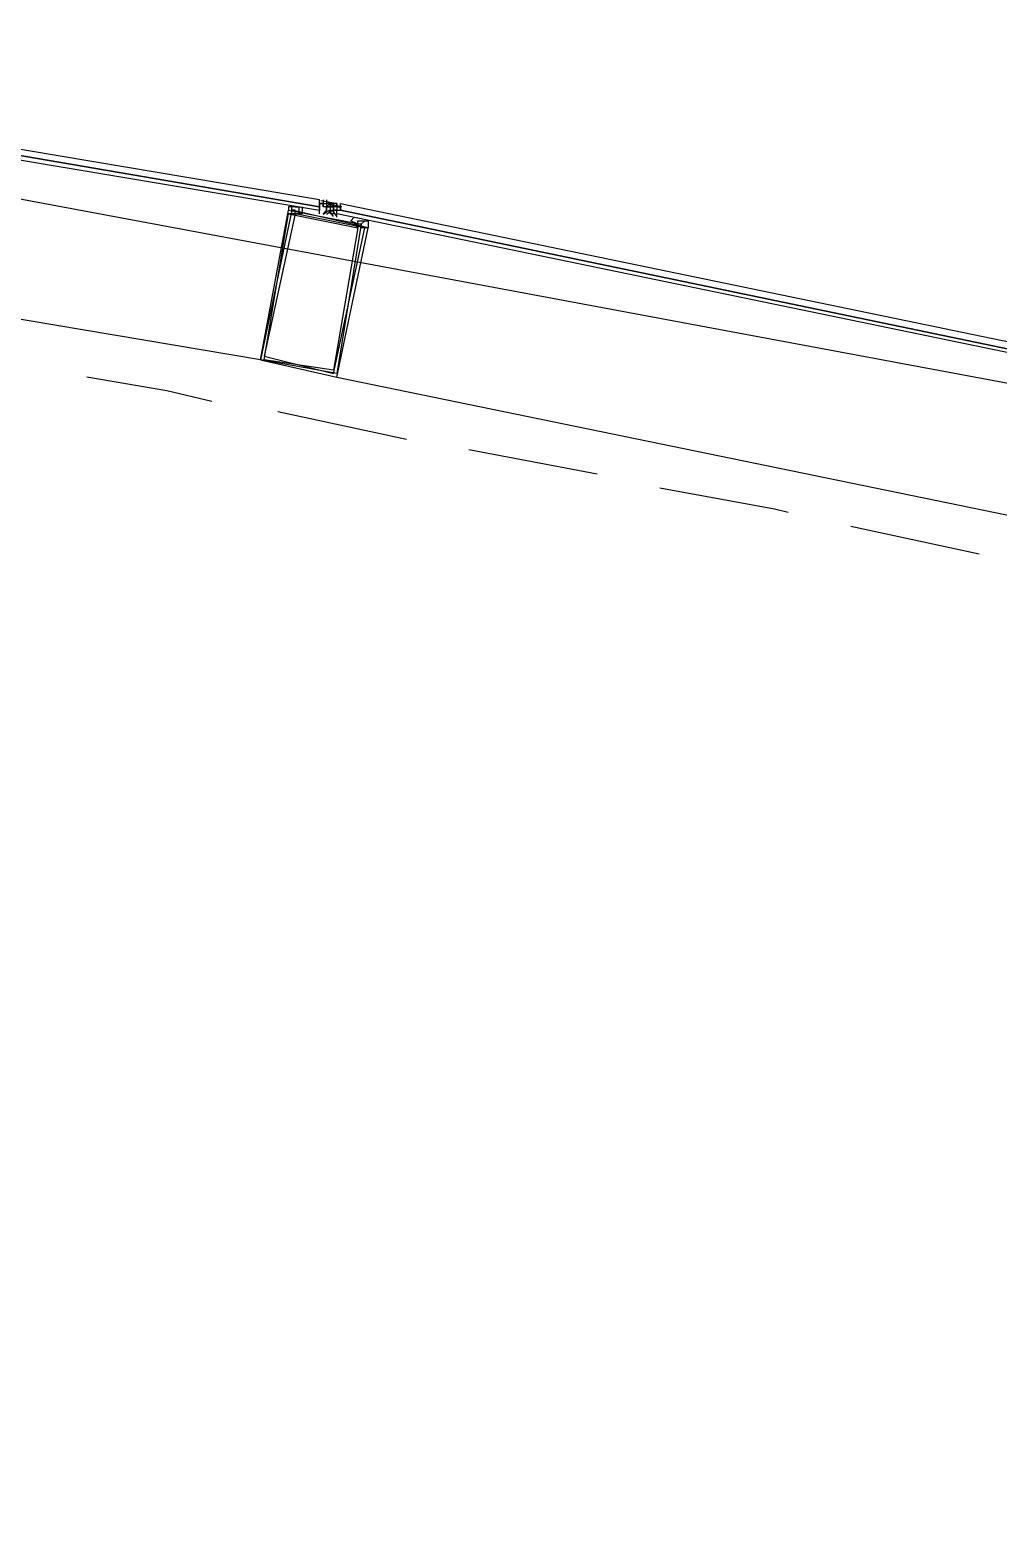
# Model space of a CAD drawing. Header units: feet. Extents: x -84 to 198, y -22 to 181.
# Drawn here: x 106.51 to 110.23, y 147.22 to 152.92 of the extents above; entities that cross this region are included whole.
import ezdxf

# ---------------------------------------------------------------- set-up
doc = ezdxf.new("R2010")
doc.units = ezdxf.units.FT
doc.layers.add('A-AREA-UNIDAD', color=30, linetype='CONTINUOUS')
doc.layers.add('A-LINEA', color=7, linetype='CONTINUOUS')

msp = doc.modelspace()

# ---------------------------------------------------------------- linework, layer by layer
at = {"layer": 'A-AREA-UNIDAD'}
msp.add_lwpolyline([(136.128, 134.3822), (134.72, 143.2533), (134.08, 143.3422), (134, 143.5378), (131.2, 144.8178), (130.4, 144.9422), (130.112, 145.2978), (127.28, 146.4533), (126.672, 146.4889), (126.56, 146.7378), (123.648, 147.8222), (122.912, 147.8933), (122.848, 148.0889), (115.968, 150.2222), (115.2, 150.2578), (115.168, 150.4178), (111.968, 151.2178), (111.328, 151.2178), (111.28, 151.3778), (104.032, 152.7289)], dxfattribs=at)
at = {"layer": 'A-LINEA'}
for p, q in [((107.4, 151.6578), (103.7467, 152.2711)), ((107.5333, 152.2578), (107.5333, 152.2578)), ((107.6267, 152.2711), (107.6267, 152.2711)), ((107.6267, 152.2444), (107.6267, 152.2578)), ((107.6267, 152.2578), (107.6267, 152.2578)), ((107.6267, 152.2578), (107.6267, 152.2578)), ((107.6267, 152.2578), (107.6267, 152.2578)), ((107.6267, 152.2578), (107.6267, 152.2578)), ((107.6267, 152.2578), (107.6267, 152.2578)), ((107.6267, 152.2578), (107.6267, 152.2578)), ((107.6267, 152.2578), (107.6267, 152.2578)), ((107.6267, 152.2578), (107.6267, 152.2578)), ((107.64, 152.2578), (107.6267, 152.2578)), ((107.6267, 152.2578), (107.6267, 152.2444)), ((107.64, 152.2578), (107.6267, 152.2578)), ((107.6267, 152.2578), (107.6267, 152.2578)), ((107.6267, 152.2578), (107.6267, 152.2578)), ((107.6311, 152.2688), (107.6883, 152.2591)), ((107.64, 152.2711), (107.64, 152.2711)), ((107.64, 152.2711), (107.64, 152.2711)), ((107.64, 152.2711), (107.64, 152.2711)), ((107.64, 152.2711), (107.64, 152.2711)), ((107.64, 152.2711), (107.64, 152.2711)), ((107.64, 152.2711), (107.64, 152.2711)), ((107.64, 152.2711), (107.64, 152.2711)), ((107.64, 152.2711), (107.64, 152.2711)), ((107.64, 152.2711), (107.64, 152.2578)), ((107.64, 152.2711), (107.64, 152.2711)), ((107.64, 152.2711), (107.64, 152.2711)), ((107.64, 152.2578), (107.64, 152.2578)), ((107.64, 152.2578), (107.64, 152.2578)), ((107.64, 152.2578), (107.64, 152.2578)), ((107.64, 152.2578), (107.6533, 152.2578)), ((107.64, 152.2578), (107.64, 152.2578)), ((107.64, 152.2578), (107.64, 152.2578)), ((107.64, 152.2578), (107.64, 152.2578)), ((107.64, 152.2578), (107.6533, 152.2578)), ((107.64, 152.2578), (107.64, 152.2578)), ((107.64, 152.2578), (107.64, 152.2578)), ((107.64, 152.2444), (107.64, 152.2578)), ((107.64, 152.2578), (107.64, 152.2578)), ((107.64, 152.2578), (107.64, 152.2578)), ((107.64, 152.2578), (107.64, 152.2578)), ((107.64, 152.2578), (107.64, 152.2578)), ((107.64, 152.2578), (107.64, 152.2578)), ((107.64, 152.2578), (107.64, 152.2578)), ((107.64, 152.2578), (107.64, 152.2578)), ((107.64, 152.2578), (107.64, 152.2578)), ((107.64, 152.2578), (107.64, 152.2578)), ((107.64, 152.2578), (107.64, 152.2578)), ((107.64, 152.2578), (107.64, 152.2578)), ((107.64, 152.2578), (107.64, 152.2578)), ((107.64, 152.2578), (107.64, 152.2578)), ((107.64, 152.2578), (107.64, 152.2578)), ((107.64, 152.2578), (107.64, 152.2578)), ((107.64, 152.2578), (107.64, 152.2578)), ((107.64, 152.2578), (107.64, 152.2578)), ((107.64, 152.2578), (107.64, 152.2578)), ((107.64, 152.2578), (107.64, 152.2578)), ((107.64, 152.2578), (107.64, 152.2578)), ((107.64, 152.2578), (107.64, 152.2578)), ((107.64, 152.2578), (107.64, 152.2578)), ((107.6533, 152.2711), (107.6533, 152.2578)), ((107.6533, 152.2711), (107.6533, 152.2578)), ((107.6533, 152.2578), (107.6533, 152.2578)), ((107.6533, 152.2578), (107.6533, 152.2578)), ((107.6533, 152.2578), (107.6533, 152.2578)), ((107.6533, 152.2578), (107.6533, 152.2578)), ((107.6533, 152.2578), (107.6533, 152.2578)), ((107.6533, 152.2578), (107.6533, 152.2578)), ((107.6533, 152.2578), (107.6533, 152.2578)), ((107.6533, 152.2578), (107.6533, 152.2578)), ((107.6533, 152.2578), (107.6533, 152.2578)), ((107.6533, 152.2578), (107.6533, 152.2578)), ((107.6533, 152.2578), (107.6533, 152.2578)), ((107.6533, 152.2578), (107.6533, 152.2578)), ((107.6533, 152.2578), (107.6533, 152.2578)), ((107.6667, 152.2578), (107.6533, 152.2578)), ((107.6533, 152.2578), (107.6533, 152.2578)), ((107.6533, 152.2578), (107.6533, 152.2578)), ((107.6533, 152.2578), (107.6533, 152.2578)), ((107.6533, 152.2578), (107.6533, 152.2578)), ((107.6533, 152.2578), (107.6533, 152.2578)), ((107.6533, 152.2578), (107.6533, 152.2578)), ((107.6533, 152.2578), (107.6533, 152.2578)), ((107.6533, 152.2578), (107.6667, 152.2578)), ((107.6533, 152.2578), (107.6667, 152.2578)), ((107.6533, 152.2578), (107.6533, 152.2578)), ((107.6533, 152.2578), (107.6533, 152.2578)), ((107.6533, 152.2578), (107.6533, 152.2578)), ((107.6533, 152.2578), (107.6533, 152.2578)), ((107.6533, 152.2578), (107.6667, 152.2578)), ((107.6533, 152.2578), (107.6533, 152.2578)), ((107.6533, 152.2578), (107.6533, 152.2578)), ((107.6533, 152.2578), (107.6533, 152.2578)), ((107.6533, 152.2578), (107.6533, 152.2578)), ((107.6533, 152.2578), (107.6533, 152.2578)), ((107.6533, 152.2578), (107.6533, 152.2578)), ((107.6533, 152.2578), (107.6533, 152.2578)), ((107.6533, 152.2578), (107.6533, 152.2578)), ((107.6533, 152.2578), (107.6533, 152.2578)), ((107.6533, 152.2578), (107.6533, 152.2578)), ((107.6533, 152.2578), (107.6533, 152.2578)), ((107.6533, 152.2578), (107.6533, 152.2578)), ((107.6533, 152.2578), (107.6533, 152.2578)), ((107.6533, 152.2578), (107.6533, 152.2578)), ((107.6533, 152.2578), (107.6533, 152.2578)), ((107.6533, 152.2578), (107.6533, 152.2444)), ((107.6533, 152.2578), (107.6533, 152.2578)), ((107.6533, 152.2578), (107.6533, 152.2578)), ((107.6533, 152.2578), (107.6533, 152.2578)), ((107.6533, 152.2578), (107.6533, 152.2444)), ((107.6533, 152.2578), (107.6533, 152.2578)), ((107.6533, 152.2578), (107.6533, 152.2578)), ((107.6533, 152.2578), (107.6533, 152.2578)), ((107.6533, 152.2578), (107.6533, 152.2578)), ((107.6533, 152.2578), (107.6533, 152.2578)), ((107.6533, 152.2578), (107.6533, 152.2578)), ((107.6533, 152.2578), (107.6533, 152.2578)), ((107.6533, 152.2578), (107.6533, 152.2578)), ((107.655, 152.257), (107.7118, 152.2453)), ((107.6667, 152.2578), (107.6667, 152.2578)), ((107.6667, 152.2578), (107.6667, 152.2578)), ((107.6667, 152.2578), (107.6667, 152.2578)), ((107.6667, 152.2578), (107.6667, 152.2578)), ((107.6667, 152.2444), (107.6667, 152.2578)), ((107.6667, 152.2578), (107.6667, 152.2578)), ((107.6667, 152.2578), (107.6667, 152.2578)), ((107.6667, 152.2578), (107.6667, 152.2578)), ((107.6667, 152.2578), (107.6667, 152.2444)), ((107.6667, 152.2578), (107.6667, 152.2578)), ((107.6667, 152.2578), (107.6667, 152.2578)), ((107.6667, 152.2578), (107.6667, 152.2444)), ((107.6667, 152.2578), (107.6667, 152.2578)), ((107.6667, 152.2578), (107.6667, 152.2578)), ((107.6667, 152.2578), (107.6667, 152.2578)), ((107.6667, 152.2578), (107.6667, 152.2578)), ((107.6667, 152.2578), (107.6667, 152.2578)), ((107.6667, 152.2578), (107.6667, 152.2578)), ((107.6667, 152.2578), (107.6667, 152.2578)), ((107.6667, 152.2578), (107.6667, 152.2578)), ((107.6667, 152.2578), (107.6667, 152.2578)), ((107.6667, 152.2578), (107.6667, 152.2578)), ((107.6667, 152.2578), (107.6667, 152.2578)), ((107.6667, 152.2578), (107.6667, 152.2444)), ((107.6667, 152.2578), (107.6667, 152.2578)), ((107.68, 152.2578), (107.6667, 152.2578)), ((107.68, 152.2578), (107.68, 152.2578)), ((107.6933, 152.2578), (107.68, 152.2578)), ((107.68, 152.2578), (107.68, 152.2578)), ((107.68, 152.2578), (107.68, 152.2578)), ((107.68, 152.2578), (107.68, 152.2578)), ((107.68, 152.2578), (107.68, 152.2578)), ((107.68, 152.2578), (107.68, 152.2578)), ((107.68, 152.2578), (107.68, 152.2578)), ((107.68, 152.2578), (107.68, 152.2578)), ((107.68, 152.2578), (107.68, 152.2578)), ((107.68, 152.2578), (107.68, 152.2578)), ((107.68, 152.2578), (107.68, 152.2578)), ((107.68, 152.2578), (107.68, 152.2578)), ((107.68, 152.2578), (107.68, 152.2578)), ((107.68, 152.2578), (107.68, 152.2578)), ((107.68, 152.2578), (107.68, 152.2578)), ((107.68, 152.2578), (107.68, 152.2444)), ((107.68, 152.2578), (107.68, 152.2444)), ((107.68, 152.2578), (107.68, 152.2578)), ((107.68, 152.2578), (107.68, 152.2578)), ((107.68, 152.2578), (107.68, 152.2578)), ((107.68, 152.2578), (107.68, 152.2578)), ((107.68, 152.2578), (107.68, 152.2578)), ((107.68, 152.2578), (107.68, 152.2578)), ((107.68, 152.2578), (107.68, 152.2578)), ((107.68, 152.2444), (107.68, 152.2578)), ((107.68, 152.2578), (107.68, 152.2578)), ((107.68, 152.2578), (107.68, 152.2578)), ((107.68, 152.2578), (107.68, 152.2578)), ((107.68, 152.2578), (107.68, 152.2578)), ((107.68, 152.2578), (107.68, 152.2578)), ((107.68, 152.2578), (107.68, 152.2578)), ((107.68, 152.2578), (107.68, 152.2578)), ((107.68, 152.2578), (107.68, 152.2578)), ((107.68, 152.2578), (107.68, 152.2578)), ((107.68, 152.2578), (107.68, 152.2578)), ((107.68, 152.2578), (107.68, 152.2578)), ((107.68, 152.2578), (107.68, 152.2578)), ((107.68, 152.2578), (107.68, 152.2578)), ((107.68, 152.2578), (107.68, 152.2578)), ((107.6933, 152.2578), (107.6933, 152.2578)), ((107.6933, 152.2578), (107.6933, 152.2578)), ((107.6933, 152.2578), (107.6933, 152.2578)), ((107.6933, 152.2578), (107.6933, 152.2578)), ((107.6933, 152.2578), (107.6933, 152.2578)), ((107.6933, 152.2578), (107.6933, 152.2578)), ((107.6933, 152.2578), (107.6933, 152.2578)), ((107.6933, 152.2444), (107.6933, 152.2578)), ((107.6933, 152.2578), (107.6933, 152.2578)), ((107.6933, 152.2578), (107.6933, 152.2578)), ((107.6933, 152.2578), (107.6933, 152.2578)), ((107.6933, 152.2578), (107.6933, 152.2444)), ((107.6933, 152.2578), (107.6933, 152.2444)), ((107.6933, 152.2578), (107.6933, 152.2578)), ((107.6933, 152.2578), (107.6933, 152.2578)), ((107.6933, 152.2578), (107.6933, 152.2578)), ((107.6933, 152.2578), (107.6933, 152.2578)), ((107.6933, 152.2578), (107.6933, 152.2578)), ((107.6933, 152.2578), (107.6933, 152.2578)), ((107.6933, 152.2578), (107.6933, 152.2578)), ((107.7067, 152.2578), (107.7067, 152.2578)), ((107.7067, 152.2578), (107.7067, 152.2578)), ((107.7067, 152.2578), (107.7067, 152.2578)), ((107.5333, 152.2444), (107.5333, 152.2444)), ((107.6267, 152.2444), (107.6267, 152.2444)), ((107.6267, 152.2444), (107.6267, 152.2444)), ((107.6267, 152.2444), (107.6267, 152.2444)), ((107.6267, 152.2444), (107.6267, 152.2444)), ((107.6267, 152.2444), (107.6267, 152.2444)), ((107.6267, 152.2444), (107.6267, 152.2444)), ((107.6267, 152.2444), (107.6267, 152.2444)), ((107.6267, 152.2444), (107.6267, 152.2444)), ((107.6267, 152.2444), (107.6267, 152.2444)), ((107.6267, 152.2444), (107.6267, 152.2444)), ((107.6267, 152.2444), (107.6267, 152.2444)), ((107.6267, 152.2444), (107.6267, 152.2444)), ((107.6267, 152.2444), (107.6267, 152.2444)), ((107.6267, 152.2444), (107.6267, 152.2444)), ((107.6267, 152.2311), (107.6267, 152.2311)), ((107.6267, 152.2311), (107.6267, 152.2311)), ((107.6267, 152.2311), (107.6267, 152.2311)), ((107.6267, 152.2311), (107.6267, 152.2311)), ((107.6267, 152.2311), (107.6267, 152.2311)), ((107.6267, 152.2311), (107.6267, 152.2311)), ((107.6267, 152.2311), (107.6267, 152.2311)), ((107.6267, 152.2311), (107.6267, 152.2311)), ((107.6267, 152.2311), (107.6267, 152.2311)), ((107.6267, 152.2311), (107.6267, 152.2311)), ((107.6267, 152.2311), (107.6267, 152.2311)), ((107.6267, 152.2311), (107.6267, 152.2311)), ((107.64, 152.2444), (107.64, 152.2444)), ((107.64, 152.2444), (107.64, 152.2444)), ((107.64, 152.2444), (107.64, 152.2444)), ((107.64, 152.2444), (107.64, 152.2444)), ((107.64, 152.2444), (107.64, 152.2444)), ((107.64, 152.2444), (107.64, 152.2444)), ((107.64, 152.2444), (107.64, 152.2444)), ((107.64, 152.2444), (107.64, 152.2444)), ((107.64, 152.2444), (107.64, 152.2444)), ((107.64, 152.2444), (107.64, 152.2444)), ((107.64, 152.2444), (107.64, 152.2444)), ((107.64, 152.2444), (107.64, 152.2444)), ((107.64, 152.2444), (107.64, 152.2444)), ((107.64, 152.2444), (107.64, 152.2444)), ((107.64, 152.2444), (107.64, 152.2444)), ((107.64, 152.2444), (107.64, 152.2444)), ((107.64, 152.2444), (107.64, 152.2444)), ((107.64, 152.2444), (107.64, 152.2444)), ((107.64, 152.2444), (107.64, 152.2444)), ((107.64, 152.2444), (107.64, 152.2444)), ((107.64, 152.2444), (107.64, 152.2444)), ((107.64, 152.2444), (107.64, 152.2444)), ((107.64, 152.2444), (107.64, 152.2444)), ((107.64, 152.2444), (107.64, 152.2444)), ((107.64, 152.2444), (107.64, 152.2444)), ((107.64, 152.2444), (107.64, 152.2444)), ((107.64, 152.2444), (107.64, 152.2444)), ((107.6533, 152.2444), (107.64, 152.2444)), ((107.64, 152.2444), (107.64, 152.2444)), ((107.6533, 152.2444), (107.64, 152.2444)), ((107.64, 152.2444), (107.64, 152.2444)), ((107.64, 152.2444), (107.64, 152.2444)), ((107.64, 152.2178), (107.64, 152.2178)), ((107.64, 152.2178), (107.64, 152.2178)), ((107.6533, 152.2444), (107.6533, 152.2444)), ((107.6667, 152.2444), (107.6533, 152.2444)), ((107.6533, 152.2444), (107.6533, 152.2444)), ((107.6533, 152.2444), (107.6533, 152.2444)), ((107.6533, 152.2444), (107.6533, 152.2444)), ((107.6533, 152.2444), (107.6533, 152.2444)), ((107.6533, 152.2444), (107.6533, 152.2444)), ((107.6533, 152.2444), (107.6533, 152.2444)), ((107.6533, 152.2444), (107.6533, 152.2444)), ((107.6533, 152.2444), (107.6533, 152.2444)), ((107.6533, 152.2444), (107.6533, 152.2444)), ((107.6533, 152.2444), (107.6533, 152.2444)), ((107.6533, 152.2444), (107.6533, 152.2444)), ((107.6533, 152.2444), (107.6533, 152.2311)), ((107.6533, 152.2444), (107.6533, 152.2444)), ((107.6533, 152.2444), (107.6533, 152.2444)), ((107.6533, 152.2444), (107.6667, 152.2444)), ((107.6533, 152.2444), (107.6667, 152.2444)), ((107.6533, 152.2444), (107.6533, 152.2444)), ((107.6533, 152.2444), (107.6533, 152.2444)), ((107.6533, 152.2444), (107.6533, 152.2444)), ((107.6533, 152.2444), (107.6667, 152.2444)), ((107.6533, 152.2444), (107.6533, 152.2444)), ((107.6533, 152.2444), (107.6533, 152.2444)), ((107.6533, 152.2444), (107.6533, 152.2444)), ((107.6533, 152.2444), (107.6533, 152.2444)), ((107.6533, 152.2444), (107.6533, 152.2444)), ((107.6533, 152.2444), (107.6533, 152.2444)), ((107.6533, 152.2444), (107.6533, 152.2444)), ((107.6533, 152.2444), (107.6533, 152.2444)), ((107.6533, 152.2444), (107.6533, 152.2444)), ((107.6533, 152.2444), (107.6667, 152.2444)), ((107.6533, 152.2444), (107.6667, 152.2444)), ((107.6533, 152.2444), (107.6533, 152.2444)), ((107.6533, 152.2444), (107.6667, 152.2444)), ((107.6533, 152.2444), (107.6667, 152.2444)), ((107.6533, 152.2444), (107.6533, 152.2444)), ((107.6533, 152.2444), (107.6533, 152.2444)), ((107.6533, 152.2444), (107.6533, 152.2444)), ((107.6533, 152.2444), (107.6533, 152.2444)), ((107.6533, 152.2444), (107.6533, 152.2444)), ((107.6533, 152.2444), (107.6533, 152.2444)), ((107.6533, 152.2444), (107.6667, 152.2444)), ((107.6667, 152.2444), (107.6533, 152.2444)), ((107.6533, 152.2444), (107.6533, 152.2444)), ((107.6533, 152.2444), (107.6533, 152.2444)), ((107.6533, 152.2311), (107.6533, 152.2311)), ((107.6533, 152.2311), (107.6533, 152.2311)), ((107.6533, 152.2311), (107.6533, 152.2311)), ((107.6533, 152.2311), (107.6533, 152.2311)), ((107.6533, 152.2311), (107.6533, 152.2311)), ((107.6533, 152.2311), (107.6533, 152.2311)), ((107.6533, 152.2311), (107.6533, 152.2311)), ((107.6533, 152.2311), (107.6533, 152.2311)), ((107.6667, 152.2444), (107.6667, 152.2444)), ((107.6667, 152.2444), (107.6667, 152.2444)), ((107.6667, 152.2444), (107.6667, 152.2444)), ((107.6667, 152.2444), (107.6667, 152.2444)), ((107.6667, 152.2444), (107.6667, 152.2444)), ((107.6667, 152.2444), (107.6667, 152.2444)), ((107.6667, 152.2444), (107.6667, 152.2444)), ((107.68, 152.2444), (107.6667, 152.2444)), ((107.6667, 152.2444), (107.6667, 152.2444)), ((107.6667, 152.2444), (107.6667, 152.2444)), ((107.6667, 152.2444), (107.6667, 152.2444)), ((107.6667, 152.2444), (107.6667, 152.2444)), ((107.6667, 152.2444), (107.6667, 152.2444)), ((107.6667, 152.2444), (107.6667, 152.2444)), ((107.6667, 152.2444), (107.6667, 152.2444)), ((107.6667, 152.2444), (107.6667, 152.2444)), ((107.6667, 152.2444), (107.6667, 152.2444)), ((107.6667, 152.2444), (107.6667, 152.2444)), ((107.6667, 152.2444), (107.6667, 152.2444)), ((107.6667, 152.2444), (107.6667, 152.2444)), ((107.6667, 152.2444), (107.6667, 152.2444)), ((107.6667, 152.2444), (107.6667, 152.2444)), ((107.6667, 152.2444), (107.6667, 152.2444)), ((107.6667, 152.2444), (107.6667, 152.2444)), ((107.6667, 152.2444), (107.6667, 152.2444)), ((107.6667, 152.2444), (107.6667, 152.2444)), ((107.6667, 152.2444), (107.6667, 152.2444)), ((107.6667, 152.2444), (107.6667, 152.2444)), ((107.6667, 152.2444), (107.6667, 152.2444)), ((107.6667, 152.2444), (107.6667, 152.2444)), ((107.6667, 152.2444), (107.6667, 152.2444)), ((107.6667, 152.2444), (107.6667, 152.2444)), ((107.6667, 152.2444), (107.6667, 152.2444)), ((107.6667, 152.2444), (107.6667, 152.2444)), ((107.6667, 152.2444), (107.6667, 152.2444)), ((107.6667, 152.2444), (107.6667, 152.2444)), ((107.6667, 152.2444), (107.6667, 152.2444)), ((107.6667, 152.2444), (107.6667, 152.2444)), ((107.6667, 152.2444), (107.6667, 152.2444)), ((107.6667, 152.2444), (107.6667, 152.2444)), ((107.6667, 152.2444), (107.6667, 152.2444)), ((107.6667, 152.2444), (107.68, 152.2444)), ((107.6667, 152.2444), (107.6667, 152.2444)), ((107.6667, 152.2444), (107.6667, 152.2444)), ((107.6667, 152.2444), (107.6667, 152.2444)), ((107.6667, 152.2444), (107.6667, 152.2444)), ((107.6667, 152.2444), (107.6667, 152.2444)), ((107.6667, 152.2444), (107.6667, 152.2444)), ((107.6667, 152.2444), (107.6667, 152.2444)), ((107.6667, 152.2444), (107.6667, 152.2444)), ((107.6667, 152.2444), (107.6667, 152.2444)), ((107.6667, 152.2444), (107.6667, 152.2444)), ((107.6667, 152.2444), (107.6667, 152.2311)), ((107.6667, 152.2444), (107.6667, 152.2444)), ((107.6667, 152.2444), (107.6667, 152.2444)), ((107.6667, 152.2444), (107.6667, 152.2444)), ((107.6667, 152.2444), (107.6667, 152.2444)), ((107.6667, 152.2444), (107.6667, 152.2444)), ((107.6667, 152.2444), (107.6667, 152.2444)), ((107.6667, 152.2444), (107.6667, 152.2444)), ((107.6667, 152.2444), (107.6667, 152.2444)), ((107.6667, 152.2444), (107.6667, 152.2444)), ((107.6667, 152.2311), (107.6667, 152.2311)), ((107.6667, 152.2311), (107.6667, 152.2311)), ((107.6667, 152.2311), (107.6667, 152.2178)), ((107.6667, 152.2311), (107.68, 152.2311)), ((107.6667, 152.2311), (107.6667, 152.2311)), ((107.6667, 152.2311), (107.6667, 152.2311)), ((107.6667, 152.2311), (107.6667, 152.2311)), ((107.6667, 152.2311), (107.6667, 152.2311)), ((107.6667, 152.2311), (107.6667, 152.2311)), ((107.6667, 152.2178), (107.6667, 152.2178)), ((107.6667, 152.2178), (107.6667, 152.2178)), ((107.6667, 152.2178), (107.6667, 152.2178)), ((107.68, 152.2178), (107.6667, 152.2178)), ((107.68, 152.2178), (107.6667, 152.2178)), ((107.68, 152.2444), (107.68, 152.2444)), ((107.68, 152.2311), (107.68, 152.2444)), ((107.68, 152.2444), (107.68, 152.2444)), ((107.68, 152.2444), (107.68, 152.2444)), ((107.68, 152.2444), (107.68, 152.2444)), ((107.68, 152.2444), (107.68, 152.2444)), ((107.68, 152.2444), (107.68, 152.2444)), ((107.68, 152.2444), (107.68, 152.2444)), ((107.68, 152.2444), (107.68, 152.2444)), ((107.68, 152.2444), (107.68, 152.2444)), ((107.68, 152.2444), (107.68, 152.2444)), ((107.68, 152.2444), (107.68, 152.2444)), ((107.68, 152.2444), (107.68, 152.2311)), ((107.68, 152.2444), (107.68, 152.2444)), ((107.68, 152.2444), (107.68, 152.2444)), ((107.68, 152.2444), (107.68, 152.2444)), ((107.68, 152.2444), (107.68, 152.2444)), ((107.68, 152.2444), (107.68, 152.2444)), ((107.68, 152.2444), (107.68, 152.2444)), ((107.68, 152.2444), (107.68, 152.2444)), ((107.68, 152.2444), (107.68, 152.2444)), ((107.68, 152.2444), (107.68, 152.2444)), ((107.68, 152.2444), (107.68, 152.2444)), ((107.68, 152.2444), (107.68, 152.2444)), ((107.68, 152.2444), (107.68, 152.2444)), ((107.68, 152.2444), (107.68, 152.2444)), ((107.68, 152.2444), (107.68, 152.2444)), ((107.68, 152.2311), (107.68, 152.2444)), ((107.68, 152.2444), (107.68, 152.2444)), ((107.68, 152.2444), (107.68, 152.2444)), ((107.68, 152.2444), (107.68, 152.2444)), ((107.68, 152.2444), (107.68, 152.2444)), ((107.68, 152.2444), (107.68, 152.2444)), ((107.68, 152.2444), (107.68, 152.2444)), ((107.68, 152.2444), (107.68, 152.2444)), ((107.68, 152.2444), (107.68, 152.2444)), ((107.68, 152.2444), (107.68, 152.2444)), ((107.68, 152.2444), (107.68, 152.2444)), ((107.68, 152.2444), (107.68, 152.2444)), ((107.68, 152.2311), (107.6933, 152.2311)), ((107.6933, 152.2311), (107.68, 152.2311)), ((107.68, 152.2311), (107.68, 152.2311)), ((107.68, 152.2311), (107.68, 152.2311)), ((107.68, 152.2311), (107.68, 152.2311)), ((107.68, 152.2311), (107.68, 152.2311)), ((107.68, 152.2311), (107.68, 152.2311)), ((107.6933, 152.2311), (107.68, 152.2311)), ((107.68, 152.2311), (107.68, 152.2311)), ((107.68, 152.2311), (107.68, 152.2311)), ((107.68, 152.2311), (107.68, 152.2311)), ((107.68, 152.2311), (107.68, 152.2311)), ((107.68, 152.2311), (107.68, 152.2311)), ((107.68, 152.2311), (107.6933, 152.2311)), ((107.68, 152.2311), (107.6933, 152.2311)), ((107.68, 152.2311), (107.68, 152.2311)), ((107.68, 152.2311), (107.68, 152.2311)), ((107.68, 152.2311), (107.68, 152.2311)), ((107.68, 152.2311), (107.68, 152.2311)), ((107.68, 152.2311), (107.68, 152.2311)), ((107.68, 152.2311), (107.68, 152.2311)), ((107.68, 152.2311), (107.68, 152.2311)), ((107.68, 152.2311), (107.68, 152.2311)), ((107.68, 152.2311), (107.68, 152.2311)), ((107.68, 152.2178), (107.68, 152.2178)), ((107.6933, 152.2444), (107.6933, 152.2444)), ((107.6933, 152.2444), (107.6933, 152.2444)), ((107.6933, 152.2444), (107.6933, 152.2444)), ((107.6933, 152.2444), (107.6933, 152.2444)), ((107.6933, 152.2444), (107.6933, 152.2444)), ((107.6933, 152.2444), (107.6933, 152.2444)), ((107.6933, 152.2444), (107.6933, 152.2444)), ((107.6933, 152.2444), (107.6933, 152.2444)), ((107.6933, 152.2444), (107.6933, 152.2444)), ((107.6933, 152.2444), (107.6933, 152.2444)), ((107.6933, 152.2444), (107.6933, 152.2444)), ((107.6933, 152.2444), (107.6933, 152.2444)), ((107.6933, 152.2444), (107.6933, 152.2444)), ((107.6933, 152.2444), (107.6933, 152.2444)), ((107.6933, 152.2444), (107.6933, 152.2444)), ((107.7067, 152.2444), (107.6933, 152.2444)), ((107.6933, 152.2444), (107.6933, 152.2444)), ((107.6933, 152.2444), (107.6933, 152.2444)), ((107.6933, 152.2444), (107.6933, 152.2444)), ((107.6933, 152.2444), (107.6933, 152.2444)), ((107.6933, 152.2444), (107.6933, 152.2444)), ((107.6933, 152.2444), (107.6933, 152.2444)), ((107.6933, 152.2444), (107.6933, 152.2444)), ((107.6933, 152.2444), (107.6933, 152.2311)), ((107.6933, 152.2444), (107.6933, 152.2444)), ((107.6933, 152.2444), (107.6933, 152.2444)), ((107.6933, 152.2444), (107.7067, 152.2444)), ((107.6933, 152.2444), (107.6933, 152.2444)), ((107.6933, 152.2444), (107.6933, 152.2444)), ((107.6933, 152.2444), (107.7067, 152.2444)), ((107.6933, 152.2444), (107.7067, 152.2444)), ((107.6933, 152.2178), (107.6933, 152.2311)), ((107.6933, 152.2311), (107.6933, 152.2311)), ((107.6933, 152.2311), (107.6933, 152.2311)), ((107.6933, 152.2311), (107.6933, 152.2311)), ((107.6933, 152.2311), (107.6933, 152.2311)), ((107.6933, 152.2311), (107.6933, 152.2311)), ((107.6933, 152.2311), (107.6933, 152.2311)), ((107.6933, 152.2311), (107.6933, 152.2311)), ((107.6933, 152.2311), (107.6933, 152.2311)), ((107.6933, 152.2311), (107.6933, 152.2311)), ((107.6933, 152.2311), (107.6933, 152.2311)), ((107.6933, 152.2311), (107.6933, 152.2311)), ((107.6933, 152.2311), (107.6933, 152.2311)), ((107.6933, 152.2311), (107.6933, 152.2311)), ((107.6933, 152.2311), (107.6933, 152.2311)), ((107.6933, 152.2311), (107.6933, 152.2311)), ((107.6933, 152.2311), (107.6933, 152.2311)), ((107.6933, 152.2311), (107.7067, 152.2311)), ((107.6933, 152.2178), (107.6933, 152.2178)), ((107.6933, 152.2178), (107.6933, 152.2178)), ((107.6933, 152.2178), (107.6933, 152.2178)), ((107.6933, 152.2178), (107.6933, 152.2178)), ((107.6933, 152.2178), (107.6933, 152.2178)), ((107.6933, 152.2178), (107.6933, 152.2178)), ((107.6933, 152.2178), (107.6933, 152.2178)), ((107.6933, 152.2178), (107.6933, 152.2178)), ((107.6933, 152.2178), (107.6933, 152.2178)), ((107.6933, 152.2178), (107.6933, 152.2178)), ((107.6933, 152.2178), (107.6933, 152.2178)), ((107.6933, 152.2178), (107.6933, 152.2178)), ((107.7067, 152.2444), (107.7067, 152.2444)), ((107.7067, 152.2444), (107.7067, 152.2444)), ((107.7067, 152.2444), (107.7067, 152.2444)), ((107.7067, 152.2444), (107.7067, 152.2444)), ((107.7067, 152.2444), (107.7067, 152.2311)), ((107.7067, 152.2311), (107.7067, 152.2311)), ((107.7067, 152.2311), (107.7067, 152.2311)), ((107.7067, 152.2311), (107.7067, 152.2311)), ((107.7067, 152.2311), (107.7067, 152.2311)), ((107.7867, 152.2044), (107.7867, 152.2044)), ((107.8, 152.2044), (107.8, 152.2044)), ((107.7733, 152.1778), (107.7733, 152.1778)), ((107.8, 152.1644), (107.8, 152.1644)), ((107.6933, 151.5911), (111.32, 150.8444)), ((107.96, 151.3511), (107.4667, 151.4578)), ((108.6933, 151.2178), (108.2, 151.3111)), ((110.16, 150.9111), (109.6667, 151.0178))]:
    msp.add_line(p, q, dxfattribs=at)
for points in [[(107.6267, 152.2711), (103.7467, 152.9244), (103.7333, 152.9244), (103.7333, 152.9111), (107.6267, 152.2444), (107.6267, 152.2578), (107.6267, 152.2711)], [(107.6267, 152.2444), (103.7333, 152.9111), (103.7333, 152.8844), (107.6267, 152.2311), (107.6267, 152.2444)], [(107.6267, 152.2178), (107.6267, 152.2311), (107.6267, 152.2444), (107.6267, 152.2578), (107.6267, 152.2711)], [(107.6267, 152.2578), (107.6267, 152.2578), (107.64, 152.2578)], [(107.6533, 152.2578), (107.6533, 152.2444), (107.6533, 152.2311), (107.64, 152.2178)], [(107.64, 152.2578), (107.64, 152.2578), (107.64, 152.2444)], [(107.68, 152.2444), (107.6667, 152.2578), (107.6533, 152.2578)], [(107.6533, 152.2311), (107.6533, 152.2311), (107.6533, 152.2444), (107.6667, 152.2578)], [(107.68, 152.2578), (107.6667, 152.2578), (107.6667, 152.2444), (107.68, 152.2444)], [(107.68, 152.2578), (107.6667, 152.2578), (107.6667, 152.2444)], [(107.68, 152.2578), (107.68, 152.2444), (107.68, 152.2311), (107.68, 152.2178), (107.6667, 152.2178)], [(107.68, 152.2444), (107.68, 152.2444), (107.68, 152.2578)], [(107.68, 152.2578), (107.68, 152.2444), (107.68, 152.2578)], [(107.6933, 152.2444), (107.6933, 152.2444), (107.6933, 152.2578), (107.6933, 152.2578)], [(107.6933, 152.2044), (107.6933, 152.2178), (107.6933, 152.2311), (107.7067, 152.2311), (107.7067, 152.2444), (107.7067, 152.2578)], [(107.7067, 152.2578), (111.5733, 151.4578), (111.5733, 151.4311), (111.56, 151.4311), (107.7067, 152.2311), (107.7067, 152.2444), (107.7067, 152.2578)], [(107.4, 151.6578), (107.6933, 151.5911), (107.8133, 152.1644), (107.52, 152.2311), (107.4, 151.6578)], [(107.6933, 151.6044), (107.4, 151.6578), (107.5067, 152.2311), (107.7867, 152.1778), (107.6933, 151.6044)], [(107.4133, 151.6711), (107.68, 151.6044), (107.8, 152.1644), (107.5333, 152.2178), (107.4133, 151.6711)], [(107.68, 151.6178), (107.4133, 151.6578), (107.5067, 152.2178), (107.7733, 152.1644), (107.68, 151.6178)], [(107.5333, 152.2444), (107.52, 152.2444), (107.52, 152.2444), (107.5067, 152.2444), (107.5067, 152.2444), (107.5067, 152.2444), (107.5067, 152.2311), (107.5067, 152.2311), (107.5067, 152.2311)], [(107.5333, 152.2444), (107.5333, 152.2444), (107.5467, 152.2444), (107.5467, 152.2444), (107.5467, 152.2178), (107.5467, 152.2178), (107.52, 152.2178), (107.52, 152.2178), (107.52, 152.2178), (107.52, 152.2178), (107.52, 152.2178), (107.52, 152.2178), (107.52, 152.2178), (107.5067, 152.2178), (107.5067, 152.2178), (107.5067, 152.2178), (107.5067, 152.2178), (107.5067, 152.2178)], [(107.56, 152.2444), (107.56, 152.2444), (107.56, 152.2444), (107.56, 152.2444), (107.56, 152.2178), (107.56, 152.2178), (107.5467, 152.2178), (107.5467, 152.2178), (107.5467, 152.2178), (107.5467, 152.2178), (107.5467, 152.2178), (107.5333, 152.2178), (107.5333, 152.2178), (107.5333, 152.2178), (107.5333, 152.2178), (107.5333, 152.2178), (107.5333, 152.2311), (107.5333, 152.2311), (107.52, 152.2311), (107.52, 152.2311), (107.52, 152.2444), (107.52, 152.2444)], [(107.5333, 152.2178), (107.5333, 152.2178), (107.5333, 152.2178), (107.5333, 152.2178), (107.5467, 152.2178)], [(107.5467, 152.2444), (107.5467, 152.2444), (107.5467, 152.2444)], [(107.6267, 152.2311), (107.6267, 152.2444), (107.6267, 152.2311)], [(107.6267, 152.2311), (107.6267, 152.2444), (107.6267, 152.2311)], [(107.6797, 152.2078), (107.6639, 152.2307), (107.6405, 152.2156)], [(107.6931, 152.2082), (107.6768, 152.2308), (107.6538, 152.2152)], [(107.6933, 152.2444), (107.68, 152.2444), (107.6667, 152.2444)], [(107.6933, 152.2444), (107.6933, 152.2444), (107.7067, 152.2444)], [(107.6933, 152.2311), (107.7067, 152.2311), (111.56, 151.4311), (111.56, 151.4178), (107.6933, 152.2178), (107.6933, 152.2311)], [(107.7733, 152.1644), (107.76, 152.1778), (107.76, 152.1778), (107.7733, 152.1778), (107.7733, 152.1778), (107.7733, 152.1778), (107.7467, 152.1911), (107.7467, 152.1911), (107.76, 152.2044), (107.76, 152.2044), (107.76, 152.2044), (107.76, 152.2044)], [(107.7733, 152.2044), (107.7733, 152.2044), (107.7733, 152.2044)], [(107.7867, 152.2044), (107.7867, 152.2044), (107.7867, 152.2044)], [(107.7867, 152.1911), (107.8, 152.1911), (107.8, 152.1911), (107.8133, 152.1911), (107.8133, 152.1911), (107.8133, 152.1911), (107.8133, 152.1644), (107.8133, 152.1644), (107.8, 152.1644), (107.8, 152.1644), (107.8, 152.1644), (107.8, 152.1644), (107.8, 152.1644), (107.7867, 152.1644), (107.7867, 152.1644), (107.7867, 152.1644), (107.7867, 152.1644), (107.7867, 152.1644), (107.7867, 152.1778), (107.7867, 152.1778), (107.7733, 152.1778), (107.7733, 152.1778), (107.7733, 152.1911), (107.7733, 152.1911), (107.7867, 152.1911)], [(107.8, 152.1911), (107.7867, 152.1778), (107.7867, 152.1778), (107.7733, 152.1778), (107.7733, 152.1778), (107.7733, 152.1778), (107.7733, 152.1778), (107.7733, 152.1778), (107.7733, 152.1644)], [(107.7867, 152.1644), (107.7867, 152.1644), (107.7867, 152.1644), (107.7867, 152.1778)], [(107.2133, 151.4978), (107.04, 151.5378), (106.7333, 151.5911)], [(109.4267, 151.0711), (109.3733, 151.0844), (108.9333, 151.1644)]]:
    msp.add_lwpolyline(points, dxfattribs=at)
for points in [[(107.52, 152.2178), (107.52, 152.2178), (107.52, 152.2178), (107.52, 152.2178)], [(107.7733, 152.1778), (107.7733, 152.1778), (107.7733, 152.1778), (107.7733, 152.1778)]]:
    msp.add_lwpolyline(points, close=True, dxfattribs=at)

doc.saveas('drawing.dxf')
